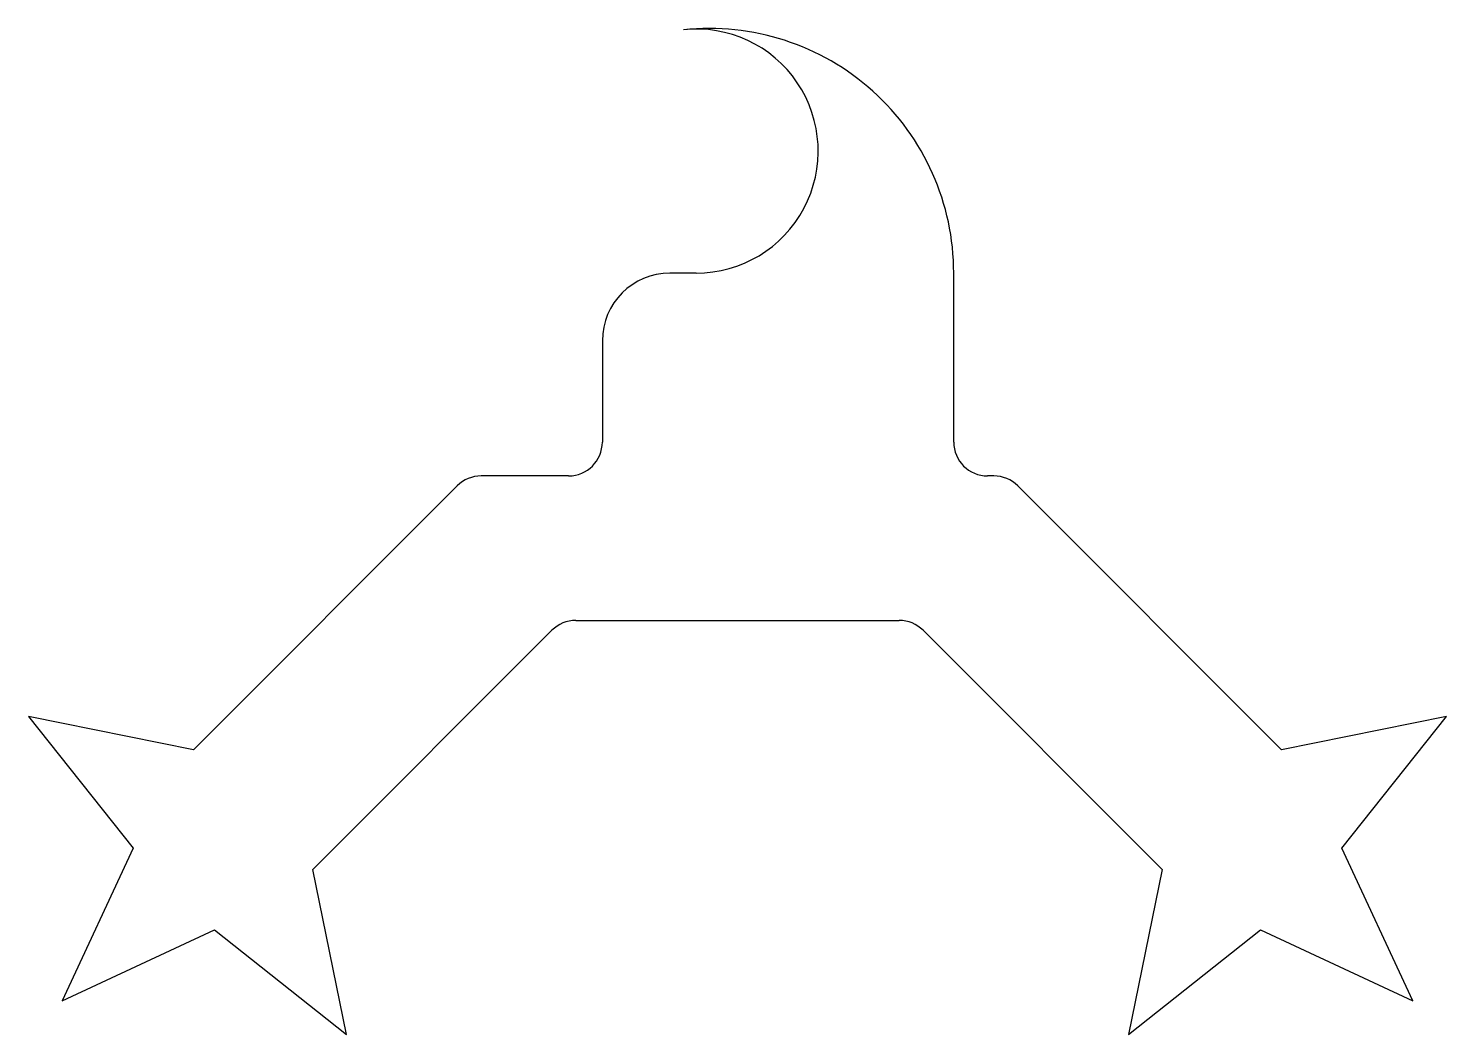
# Model space of a CAD drawing. Extents: x 75 to 285, y 52 to 201.
import ezdxf

# ---------------------------------------------------------------- set-up
doc = ezdxf.new("R2010")
doc.units = 0
doc.layers.get('0').update_dxf_attribs({"linetype": 'CONTINUOUS'})

msp = doc.modelspace()

# ---------------------------------------------------------------- linework, layer by layer
at = {"color": 7, "linetype": 'CONTINUOUS'}
for p, q in [((173.89, 164.36), (170, 164.36)), ((212, 139.36), (212, 164.36)), ((160, 154.36), (160, 139.36)), ((155, 134.36), (142.07, 134.36)), ((217.93, 134.36), (217, 134.36)), ((138.54, 132.89), (99.48, 93.84)), ((260.52, 93.84), (221.46, 132.89)), ((117.16, 76.16), (152.54, 111.54)), ((156.07, 113), (203.93, 113)), ((207.46, 111.54), (242.84, 76.16)), ((99.48, 93.84), (75.06, 98.81)), ((75.06, 98.81), (90.57, 79.3)), ((284.94, 98.81), (260.52, 93.84)), ((269.43, 79.3), (284.94, 98.81)), ((90.57, 79.3), (80.04, 56.72)), ((279.96, 56.72), (269.43, 79.3)), ((122.14, 51.74), (117.16, 76.16)), ((242.84, 76.16), (237.86, 51.74)), ((80.04, 56.72), (102.63, 67.25)), ((102.63, 67.25), (122.14, 51.74)), ((237.86, 51.74), (257.37, 67.25)), ((257.37, 67.25), (279.96, 56.72))]:
    msp.add_line(p, q, dxfattribs=at)
for centre, radius, start, end in [((175.8, 164.36), 36.2, 0, 96.0256), ((173.89, 182.41), 18.05, 270, 96.0256), ((170, 154.36), 10, 90, 180), ((155, 139.36), 5, 270, 0), ((217, 139.36), 5, 180, 270), ((142.07, 129.36), 5, 90, 135), ((217.93, 129.36), 5, 45, 90), ((156.07, 108), 5, 90, 135), ((203.93, 108), 5, 45, 90)]:
    msp.add_arc(centre, radius, start, end, dxfattribs=at)

doc.saveas('drawing.dxf')
